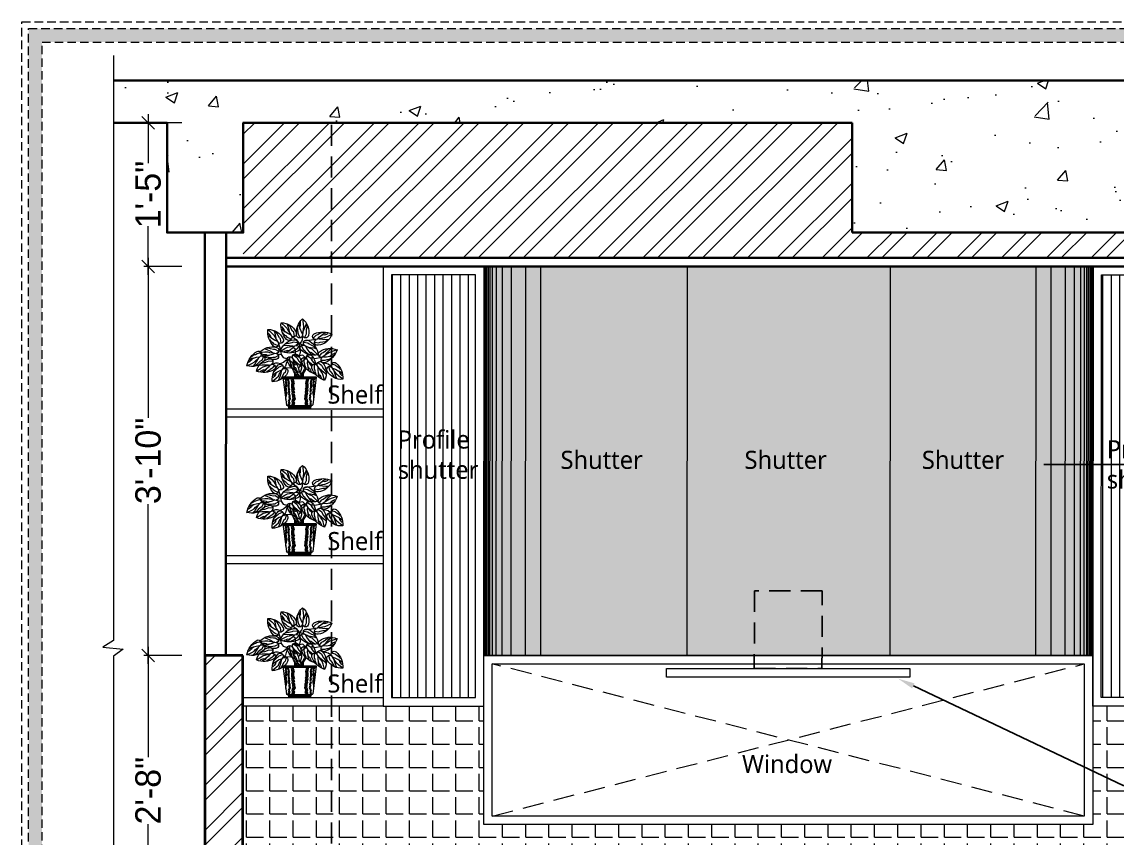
# Model space of a CAD drawing. Header units: millimetres. Extents: x 56222 to 3066687, y -650199 to -121287.
# Drawn here: x 140391.2 to 140520.7, y -184175.8 to -184079.3 of the extents above; entities that cross this region are included whole.
import ezdxf
from ezdxf import colors
from ezdxf.entities.mleader import LeaderData, LeaderLine
from ezdxf.math import Vec2, Vec3

# ---------------------------------------------------------------- set-up
doc = ezdxf.new("R2010")
doc.units = ezdxf.units.MM
doc.header["$MEASUREMENT"] = 0
doc.header["$PDMODE"] = 35
for name, pattern in [('DASHED', [0.75, 0.5, -0.25]), ('DASHED2', [0.375, 0.25, -0.125]), ('DASHEDX2', [1.5, 1, -0.5])]:
    doc.linetypes.add(name, pattern=pattern)
doc.layers.get('Defpoints').update_dxf_attribs({"color": 220})
doc.layers.add('AR HATCH-7', color=7, linetype='Continuous')
doc.layers.add('str coll', color=6, linetype='Continuous')
for name, color, linetype, lineweight in [('Dimension', 10, 'DASHEDX2', 20), ('ELEVATION', 250, 'Continuous', 9), ('FURNITURE', 32, 'Continuous', 9), ('furniture dimensions', 1, 'DASHED', 0), ('FURNITURE-1', 252, 'Continuous', 13), ('Labelling', 1, 'Continuous', 25), ('SECTION ( SLAB PLine )', 104, 'Continuous', 30), ('Text', 7, 'Continuous', 15), ('wall', 7, 'Continuous', 30)]:
    doc.layers.add(name, color=color, linetype=linetype, lineweight=lineweight)
doc.layers.add('hatch', color=250, linetype='Continuous', lineweight=9, transparency=0.5)
doc.styles.add('century g', font='GOTHIC.TTF')
doc.styles.get("Standard").update_dxf_attribs({"font": 'arial.ttf', "height": 6})
doc.styles.add('style4', font='ARIALN.TTF')
doc.dimstyles.new('Archana', dxfattribs={"dimtxt": 2, "dimasz": 0.75, "dimexe": 0.5, "dimexo": 0.5, "dimgap": 0, "dimtad": 0, "dimzin": 0, "dimdsep": 46, "dimlunit": 4, "dimtxsty": 'century g', "dimblk": 'OBLIQUE', "dimcen": 0, "dimdle": 1, "dimclrd": 256, "dimclre": 256, "dimclrt": 256, "dimadec": 0, "dimazin": 0, "dimtfac": 1, "dimtofl": 0, "dimtmove": 1, "dimatfit": 3, "dimfxl": 1, "dimfxlon": 1, "dimtolj": 1, "dimtzin": 0, "dimlwd": -1, "dimlwe": -1, "dimarcsym": 0})
pattern_1 = [(45, (1929.608, 0), (-2.65165043, 2.65165043), []), (45, (1931.3758, 0), (-2.65165043, 2.65165043), [])]

# ---------------------------------------------------------------- blocks, each defined once
blk = doc.blocks.new('_Oblique')
at = {"layer": 'wall', "color": 0, "lineweight": -2}
blk.add_line((-0.5, -0.5), (0.5, 0.5), dxfattribs=at)
blk = doc.blocks.new('*D392')
at = {"layer": 'Defpoints', "color": 0, "linetype": 'Continuous', "lineweight": 30, "transparency": 16777216}
for p in [(140406.11, -184154.24), (140414.38, -184154.24), (140417.3, -184186.24)]:
    blk.add_point(p, dxfattribs=at)
at = {"layer": 'furniture dimensions', "color": 5, "linetype": 'Continuous', "transparency": 16777216}
for p, q in [((140410.11, -184154.24), (140405.61, -184154.24)), ((140406.11, -184153.24), (140406.11, -184166.29)), ((140406.11, -184187.24), (140406.11, -184174.2))]:
    blk.add_line(p, q, dxfattribs=at)
at = {"layer": 'furniture dimensions', "color": 5, "linetype": 'ByBlock', "transparency": 16777216}
blk.add_line((140410.11, -184186.24), (140405.61, -184186.24), dxfattribs=at)
at = {"layer": 'furniture dimensions', "color": 5, "linetype": 'Continuous', "transparency": 16777216, "xscale": 1.5, "yscale": 1.5, "zscale": 1.5}
for p, rotation in [((140406.11, -184154.24), 90), ((140406.11, -184186.24), 270)]:
    blk.add_blockref('_Oblique', p, dxfattribs=dict(at, rotation=rotation))
at = {"layer": 'furniture dimensions', "linetype": 'Continuous', "lineweight": 0, "transparency": 16777216, "insert": (140406.11, -184170.24), "char_height": 3, "attachment_point": 5, "rotation": 90, "style": 'century g'}
blk.add_mtext('\\A1;2\'-8"', dxfattribs=at)
blk = doc.blocks.new('*D393')
at = {"layer": 'Defpoints', "color": 0, "linetype": 'Continuous', "lineweight": 30, "transparency": 16777216}
for p in [(140406.11, -184108.24), (140414.38, -184108.24), (140414.38, -184154.24)]:
    blk.add_point(p, dxfattribs=at)
at = {"layer": 'furniture dimensions', "color": 5, "linetype": 'Continuous', "transparency": 16777216}
for p, q in [((140406.11, -184107.24), (140406.11, -184126.14)), ((140410.11, -184108.24), (140405.61, -184108.24)), ((140406.11, -184155.24), (140406.11, -184136.34))]:
    blk.add_line(p, q, dxfattribs=at)
at = {"layer": 'furniture dimensions', "color": 5, "linetype": 'ByBlock', "transparency": 16777216}
blk.add_line((140410.11, -184154.24), (140405.61, -184154.24), dxfattribs=at)
at = {"layer": 'furniture dimensions', "color": 5, "linetype": 'Continuous', "transparency": 16777216, "xscale": 1.5, "yscale": 1.5, "zscale": 1.5}
for p, rotation in [((140406.11, -184108.24), 90), ((140406.11, -184154.24), 270)]:
    blk.add_blockref('_Oblique', p, dxfattribs=dict(at, rotation=rotation))
at = {"layer": 'furniture dimensions', "linetype": 'Continuous', "lineweight": 0, "transparency": 16777216, "insert": (140406.11, -184131.24), "char_height": 3, "attachment_point": 5, "rotation": 90, "style": 'century g'}
blk.add_mtext('\\A1;3\'-10"', dxfattribs=at)
blk = doc.blocks.new('*D394')
at = {"layer": 'Defpoints', "color": 0, "linetype": 'Continuous', "lineweight": 30, "transparency": 16777216}
for p in [(140406.11, -184091.24), (140417.3, -184091.24), (140417.3, -184108.24)]:
    blk.add_point(p, dxfattribs=at)
at = {"layer": 'furniture dimensions', "color": 5, "linetype": 'Continuous', "transparency": 16777216}
for p, q in [((140406.11, -184090.24), (140406.11, -184096.02)), ((140410.11, -184091.24), (140405.61, -184091.24)), ((140406.11, -184109.24), (140406.11, -184103.46))]:
    blk.add_line(p, q, dxfattribs=at)
at = {"layer": 'furniture dimensions', "color": 5, "linetype": 'ByBlock', "transparency": 16777216}
blk.add_line((140410.11, -184108.24), (140405.61, -184108.24), dxfattribs=at)
at = {"layer": 'furniture dimensions', "color": 5, "linetype": 'Continuous', "transparency": 16777216, "xscale": 1.5, "yscale": 1.5, "zscale": 1.5}
for p, rotation in [((140406.11, -184091.24), 90), ((140406.11, -184108.24), 270)]:
    blk.add_blockref('_Oblique', p, dxfattribs=dict(at, rotation=rotation))
at = {"layer": 'furniture dimensions', "linetype": 'Continuous', "lineweight": 0, "transparency": 16777216, "insert": (140406.11, -184099.74), "char_height": 3, "attachment_point": 5, "rotation": 90, "style": 'century g'}
blk.add_mtext('\\A1;1\'-5"', dxfattribs=at)
blk = doc.blocks.new('RH')
at = {"color": 251, "true_color": 0x636466}
for p, q in [((137588.9421, 17688.3348), (137589.1437, 17688.3348)), ((137588.9421, 17688.3348), (137588.9627, 17688.1676)), ((137588.9421, 17688.3303), (137589.1437, 17688.3303)), ((137588.9421, 17688.3259), (137589.1437, 17688.3259)), ((137589.1437, 17688.3348), (137589.1232, 17688.1676)), ((137588.9577, 17688.2147), (137588.9577, 17688.1997)), ((137589.1282, 17688.2147), (137589.1282, 17688.1997)), ((137588.9708, 17688.1603), (137589.1151, 17688.1603))]:
    blk.add_line(p, q, dxfattribs=at)
for points in [[(137589.0132, 17688.5747), (137589.001, 17688.5979), (137589.0017, 17688.6081), (137588.9998, 17688.6246), (137588.996, 17688.6398), (137588.9972, 17688.6537)], [(137589.0226, 17688.6087), (137589.0144, 17688.6271), (137589.0061, 17688.6455), (137589.0017, 17688.6626)], [(137589.0256, 17688.6903), (137589.0201, 17688.6588), (137589.0182, 17688.6417), (137589.0207, 17688.6296), (137589.0226, 17688.6087), (137589.0256, 17688.5897)], [(137589.0252, 17688.5973), (137589.034, 17688.6144), (137589.0404, 17688.6328), (137589.0442, 17688.6398), (137589.0455, 17688.6505), (137589.0455, 17688.6594)], [(137589.0391, 17688.629), (137589.0404, 17688.6429), (137589.0366, 17688.648), (137589.0366, 17688.6607), (137589.0366, 17688.6708)], [(137589.0738, 17688.5824), (137589.0785, 17688.6082), (137589.0853, 17688.6158), (137589.094, 17688.6299), (137589.1004, 17688.6443), (137589.11, 17688.6544)], [(137589.1549, 17688.6657), (137589.1311, 17688.6443), (137589.119, 17688.632), (137589.1136, 17688.621), (137589.1022, 17688.6034), (137589.0928, 17688.5865)], [(137589.1022, 17688.6034), (137589.107, 17688.6229), (137589.1119, 17688.6425), (137589.119, 17688.6587)], [(137588.8465, 17688.5963), (137588.8747, 17688.5811), (137588.8903, 17688.5739), (137588.9025, 17688.5726), (137588.923, 17688.5678), (137588.942, 17688.5647)], [(137588.9089, 17688.5898), (137588.8961, 17688.5954), (137588.8901, 17688.5934), (137588.878, 17688.5974), (137588.8684, 17688.6006)], [(137588.9346, 17688.5667), (137588.9212, 17688.5805), (137588.9057, 17688.5922), (137588.9003, 17688.598), (137588.8904, 17688.6026), (137588.882, 17688.6054)], [(137588.9602, 17688.5719), (137588.9464, 17688.5862), (137588.9424, 17688.5902), (137588.9314, 17688.5951), (137588.9261, 17688.5995), (137588.9167, 17688.6033), (137588.9073, 17688.6071)], [(137589.0256, 17688.5897), (137589.0278, 17688.5616), (137589.0321, 17688.5529), (137589.0429, 17688.5386), (137589.0436, 17688.5171), (137589.0364, 17688.497), (137589.0452, 17688.4584)], [(137589.0382, 17688.5747), (137589.0474, 17688.5922), (137589.0499, 17688.5973), (137589.0512, 17688.6093), (137589.0537, 17688.6157), (137589.0543, 17688.6258), (137589.055, 17688.636)], [(137589.0928, 17688.5865), (137589.0639, 17688.5642), (137589.0429, 17688.5386)], [(137589.0934, 17688.567), (137589.1115, 17688.5751), (137589.1166, 17688.5775), (137589.125, 17688.5862), (137589.1309, 17688.5896), (137589.1377, 17688.5972), (137589.1445, 17688.6048)], [(137589.0971, 17688.5928), (137589.1147, 17688.6008), (137589.131, 17688.6113), (137589.1383, 17688.6145), (137589.146, 17688.6222), (137589.1515, 17688.6291)], [(137589.1277, 17688.6091), (137589.1373, 17688.6193), (137589.1374, 17688.6257), (137589.1453, 17688.6356), (137589.1515, 17688.6436)], [(137589.1537, 17688.5418), (137589.1585, 17688.5676), (137589.1652, 17688.5752), (137589.1739, 17688.5893), (137589.1803, 17688.6037), (137589.1899, 17688.6139)], [(137589.2349, 17688.6251), (137589.211, 17688.6037), (137589.1989, 17688.5914), (137589.1935, 17688.5804), (137589.1821, 17688.5628), (137589.1727, 17688.5459)], [(137589.177, 17688.5522), (137589.1946, 17688.5602), (137589.2109, 17688.5708), (137589.2182, 17688.5739), (137589.2259, 17688.5816), (137589.2314, 17688.5886)], [(137589.1821, 17688.5628), (137589.187, 17688.5823), (137589.1918, 17688.6019), (137589.1989, 17688.6181)], [(137589.2076, 17688.5685), (137589.2172, 17688.5787), (137589.2173, 17688.5851), (137589.2252, 17688.595), (137589.2314, 17688.603)], [(137588.923, 17688.5678), (137588.903, 17688.5657), (137588.8829, 17688.5637), (137588.8653, 17688.5648)], [(137588.9524, 17688.5482), (137588.9265, 17688.5439), (137588.917, 17688.5477), (137588.9008, 17688.5511), (137588.8852, 17688.5522), (137588.8723, 17688.5578)], [(137588.9308, 17688.4712), (137588.9534, 17688.4938), (137588.9664, 17688.5052), (137588.9777, 17688.51), (137588.996, 17688.5204), (137589.0133, 17688.5288)], [(137588.996, 17688.5204), (137588.9762, 17688.5167), (137588.9564, 17688.5129), (137588.9398, 17688.5068)], [(137588.942, 17688.5647), (137589.0153, 17688.5539)], [(137589.0185, 17688.5476), (137588.9925, 17688.5443), (137588.9845, 17688.5379), (137588.9699, 17688.5301), (137588.9552, 17688.5245), (137588.9445, 17688.5155)], [(137589.0068, 17688.5248), (137588.9978, 17688.5078), (137588.9864, 17688.492), (137588.9828, 17688.4849), (137588.9747, 17688.4777), (137588.9674, 17688.4726)], [(137589.0328, 17688.5271), (137589.0236, 17688.5095), (137589.0209, 17688.5045), (137589.0118, 17688.4966), (137589.008, 17688.4909), (137589.0001, 17688.4846), (137588.9921, 17688.4783)], [(137589.0133, 17688.5288), (137589.0429, 17688.5386), (137589.0649, 17688.528)], [(137589.0427, 17688.4551), (137589.0679, 17688.4692), (137589.0679, 17688.5036), (137589.0841, 17688.5177)], [(137589.0466, 17688.5213), (137589.06, 17688.5067), (137589.0639, 17688.5026), (137589.0748, 17688.4974), (137589.0799, 17688.4928), (137589.0893, 17688.4888), (137589.0986, 17688.4848)], [(137589.055, 17688.5448), (137589.081, 17688.5484), (137589.0903, 17688.5444), (137589.1064, 17688.5406), (137589.1221, 17688.5391), (137589.1348, 17688.5332)], [(137589.1596, 17688.4941), (137589.1318, 17688.51), (137589.1164, 17688.5175), (137589.1042, 17688.5192), (137589.0838, 17688.5245), (137589.0649, 17688.528)], [(137589.0722, 17688.5259), (137589.0854, 17688.5118), (137589.1005, 17688.4996), (137589.1058, 17688.4937), (137589.1155, 17688.4889), (137589.1239, 17688.4859)], [(137589.0838, 17688.5245), (137589.1039, 17688.526), (137589.124, 17688.5276), (137589.1416, 17688.526)], [(137589.1727, 17688.5459), (137589.163, 17688.5137), (137589.1553, 17688.4724)], [(137589.1695, 17688.4911), (137589.1922, 17688.5043), (137589.2023, 17688.5042), (137589.2187, 17688.5069), (137589.2337, 17688.5115), (137589.2477, 17688.5109)], [(137589.1733, 17688.5264), (137589.1914, 17688.5345), (137589.1965, 17688.5369), (137589.205, 17688.5456), (137589.2109, 17688.5491), (137589.2176, 17688.5566), (137589.2244, 17688.5642)], [(137588.8147, 17688.501), (137588.8453, 17688.4919), (137588.8615, 17688.4859), (137588.8711, 17688.4783), (137588.889, 17688.4672), (137588.9046, 17688.456)], [(137588.8634, 17688.4615), (137588.8504, 17688.4666), (137588.8476, 17688.4723), (137588.8362, 17688.478), (137588.8272, 17688.4826)], [(137588.898, 17688.4598), (137588.8788, 17688.4595), (137588.8595, 17688.4621), (137588.8515, 17688.4618), (137588.8413, 17688.4655), (137588.8334, 17688.4695)], [(137588.9124, 17688.438), (137588.8926, 17688.4377), (137588.8869, 17688.4377), (137588.8756, 17688.4419), (137588.8688, 17688.4425), (137588.8595, 17688.4465), (137588.8501, 17688.4505)], [(137588.889, 17688.4672), (137588.8762, 17688.4828), (137588.8635, 17688.4984), (137588.8502, 17688.5101)], [(137588.9236, 17688.4604), (137588.9083, 17688.4817), (137588.8989, 17688.4856), (137588.8851, 17688.4947), (137588.8732, 17688.5049), (137588.8601, 17688.5101)], [(137588.9553, 17688.4467), (137588.9526, 17688.449), (137588.9046, 17688.456)], [(137588.9948, 17688.4653), (137588.9735, 17688.4499), (137588.9695, 17688.4406), (137588.9605, 17688.4267), (137588.9503, 17688.4148), (137588.9498, 17688.4135)], [(137588.9887, 17688.4953), (137588.978, 17688.4862), (137588.9717, 17688.4865), (137588.9613, 17688.4792), (137588.953, 17688.4734)], [(137588.9669, 17688.4366), (137588.9667, 17688.4369), (137588.9667, 17688.4571)], [(137588.9684, 17688.4008), (137588.9693, 17688.4032), (137588.9769, 17688.4128), (137588.988, 17688.4307), (137588.9992, 17688.4463)], [(137589.0429, 17688.3947), (137589.0274, 17688.4328), (137589.0092, 17688.445), (137588.991, 17688.4814)], [(137588.9992, 17688.4463), (137589.0234, 17688.4692), (137589.0438, 17688.4646)], [(137589.0171, 17688.4541), (137589.0175, 17688.4344), (137589.0175, 17688.4287), (137589.0133, 17688.4173), (137589.0127, 17688.4105), (137589.0087, 17688.4012), (137589.0048, 17688.3918)], [(137589.0811, 17688.471), (137589.0599, 17688.4556), (137589.0559, 17688.4463), (137589.0468, 17688.4324), (137589.0366, 17688.4205), (137589.0315, 17688.4074)], [(137589.0406, 17688.362), (137589.0497, 17688.3927), (137589.0556, 17688.4088), (137589.0633, 17688.4185), (137589.0744, 17688.4363), (137589.0856, 17688.452)], [(137589.0523, 17688.3333), (137589.078, 17688.3682), (137589.0902, 17688.4005), (137589.0861, 17688.4227), (137589.1145, 17688.445)], [(137589.0679, 17688.4066), (137589.076, 17688.4349), (137589.0902, 17688.4591)], [(137589.0817, 17688.4454), (137589.082, 17688.4261), (137589.0795, 17688.4069), (137589.0798, 17688.3989), (137589.0761, 17688.3887), (137589.0721, 17688.3808)], [(137589.1035, 17688.4598), (137589.1039, 17688.44), (137589.1039, 17688.4344), (137589.0996, 17688.423), (137589.0991, 17688.4162), (137589.0951, 17688.4069), (137589.0911, 17688.3975)], [(137589.0974, 17688.5021), (137589.1101, 17688.4962), (137589.1161, 17688.4981), (137589.1281, 17688.4938), (137589.1376, 17688.4904)], [(137589.1851, 17688.4794), (137589.1553, 17688.4724), (137589.1434, 17688.4555), (137589.1078, 17688.4447), (137589.1214, 17688.4254), (137589.1289, 17688.4022), (137589.1444, 17688.3865)], [(137589.2134, 17688.413), (137589.1868, 17688.4224), (137589.1772, 17688.4219), (137589.1597, 17688.4178), (137589.1397, 17688.4258), (137589.1242, 17688.4405), (137589.1108, 17688.4456)], [(137589.1708, 17688.4661), (137589.1888, 17688.4578), (137589.1939, 17688.4555), (137589.206, 17688.4548), (137589.2125, 17688.4526), (137589.2227, 17688.4525), (137589.2328, 17688.4524)], [(137589.2856, 17688.4844), (137589.2539, 17688.4884), (137589.2367, 17688.4894), (137589.2248, 17688.4863), (137589.204, 17688.4833), (137589.1851, 17688.4794)], [(137589.1927, 17688.4802), (137589.2103, 17688.4722), (137589.2289, 17688.4668), (137589.2361, 17688.4633), (137589.2469, 17688.4626), (137589.2558, 17688.463)], [(137589.204, 17688.4833), (137589.2219, 17688.4925), (137589.2399, 17688.5016), (137589.2568, 17688.5069)], [(137589.2251, 17688.4679), (137589.2391, 17688.4673), (137589.2439, 17688.4713), (137589.2566, 17688.472), (137589.2667, 17688.4725)], [(137589.2612, 17688.4609), (137589.2732, 17688.4376), (137589.2819, 17688.4323), (137589.2943, 17688.4212), (137589.3046, 17688.4094), (137589.3167, 17688.4024)], [(137589.2755, 17688.4813), (137589.2952, 17688.4788), (137589.3008, 17688.4779), (137589.3114, 17688.4721), (137589.318, 17688.4705), (137589.3267, 17688.4652), (137589.3353, 17688.4599)], [(137589.363, 17688.4047), (137589.334, 17688.4182), (137589.3189, 17688.4265), (137589.3105, 17688.4355), (137589.2944, 17688.4491), (137589.2806, 17688.4625)], [(137589.2866, 17688.4577), (137589.3057, 17688.4551), (137589.3244, 17688.4498), (137589.3323, 17688.4489), (137589.3418, 17688.4437), (137589.3491, 17688.4386)], [(137589.2944, 17688.4491), (137589.3048, 17688.4317), (137589.3151, 17688.4144), (137589.3265, 17688.401)], [(137589.3205, 17688.4509), (137589.3327, 17688.4439), (137589.3346, 17688.4379), (137589.345, 17688.4306), (137589.3533, 17688.4248)], [(137588.7795, 17688.3223), (137588.8048, 17688.3419), (137588.8177, 17688.3533), (137588.824, 17688.3639), (137588.8366, 17688.3807), (137588.8472, 17688.3968)], [(137588.8424, 17688.3908), (137588.8243, 17688.3841), (137588.8073, 17688.3748), (137588.7998, 17688.3722), (137588.7916, 17688.365), (137588.7856, 17688.3585)], [(137588.848, 17688.4163), (137588.8294, 17688.4095), (137588.8241, 17688.4075), (137588.815, 17688.3994), (137588.8089, 17688.3964), (137588.8016, 17688.3893), (137588.7943, 17688.3822)], [(137588.8366, 17688.3807), (137588.8304, 17688.3615), (137588.8241, 17688.3423), (137588.8159, 17688.3267)], [(137588.8665, 17688.3995), (137588.8598, 17688.3741), (137588.8525, 17688.367), (137588.8429, 17688.3536), (137588.8355, 17688.3397), (137588.8251, 17688.3303)], [(137588.8472, 17688.3968), (137588.8696, 17688.4146), (137588.9024, 17688.4222)], [(137588.9313, 17688.4245), (137588.9101, 17688.4091), (137588.9061, 17688.3998), (137588.8971, 17688.3859), (137588.8869, 17688.374), (137588.8818, 17688.3609)], [(137588.9246, 17688.3898), (137588.909, 17688.3771), (137588.8934, 17688.3643), (137588.8818, 17688.351)], [(137588.8908, 17688.3155), (137588.8999, 17688.3462), (137588.9059, 17688.3623), (137588.9135, 17688.372), (137588.9246, 17688.3898), (137588.9358, 17688.4055)], [(137588.932, 17688.3989), (137588.9323, 17688.3796), (137588.9297, 17688.3604), (137588.93, 17688.3524), (137588.9263, 17688.3422), (137588.9224, 17688.3343)], [(137588.9537, 17688.4133), (137588.9541, 17688.3935), (137588.9541, 17688.3879), (137588.9499, 17688.3765), (137588.9493, 17688.3697), (137588.9453, 17688.3604), (137588.9414, 17688.351)], [(137588.988, 17688.4307), (137588.9724, 17688.4179), (137588.9623, 17688.4096)], [(137588.9937, 17688.4051), (137588.9886, 17688.3921), (137588.9829, 17688.3893), (137588.9773, 17688.3779), (137588.9727, 17688.3688)], [(137588.9954, 17688.4397), (137588.9957, 17688.4205), (137588.9931, 17688.4012), (137588.9934, 17688.3932), (137588.9897, 17688.383), (137588.9858, 17688.3751)], [(137589.0056, 17688.3937), (137589.0087, 17688.3769), (137589.0201, 17688.3586), (137589.021, 17688.3348)], [(137589.0286, 17688.3538), (137589.0112, 17688.3904), (137589.0085, 17688.392)], [(137589.0744, 17688.4363), (137589.0588, 17688.4236), (137589.0432, 17688.4108), (137589.0315, 17688.3975)], [(137589.0801, 17688.4108), (137589.075, 17688.3978), (137589.0693, 17688.3949), (137589.0636, 17688.3836), (137589.0591, 17688.3745)], [(137589.0643, 17688.3769), (137589.0942, 17688.3904), (137589.1266, 17688.3924), (137589.1387, 17688.3843)], [(137589.1252, 17688.39), (137589.1307, 17688.3644), (137589.1377, 17688.357), (137589.1468, 17688.3431), (137589.1536, 17688.329), (137589.1635, 17688.3191)], [(137589.1444, 17688.406), (137589.1627, 17688.3984), (137589.1679, 17688.3961), (137589.1766, 17688.3877), (137589.1826, 17688.3845), (137589.1896, 17688.3771), (137589.1965, 17688.3697)], [(137589.2088, 17688.3091), (137589.1843, 17688.3298), (137589.1719, 17688.3417), (137589.1661, 17688.3526), (137589.1542, 17688.3699), (137589.1444, 17688.3865)], [(137589.1489, 17688.3803), (137589.1667, 17688.3728), (137589.1833, 17688.3628), (137589.1907, 17688.3598), (137589.1986, 17688.3524), (137589.2042, 17688.3456)], [(137589.1946, 17688.4076), (137589.207, 17688.3921), (137589.2106, 17688.3878), (137589.2211, 17688.3818), (137589.2259, 17688.3769), (137589.235, 17688.3722), (137589.244, 17688.3676)], [(137589.2047, 17688.4305), (137589.2308, 17688.4323), (137589.2399, 17688.4276), (137589.2557, 17688.4227), (137589.2712, 17688.4201), (137589.2835, 17688.4134)], [(137589.3055, 17688.3726), (137589.2789, 17688.3904), (137589.264, 17688.399), (137589.252, 17688.4015), (137589.232, 17688.4082), (137589.2134, 17688.413)], [(137589.2206, 17688.4104), (137589.2327, 17688.3954), (137589.247, 17688.3822), (137589.2518, 17688.3759), (137589.2612, 17688.3705), (137589.2693, 17688.3669)], [(137589.232, 17688.4082), (137589.2522, 17688.4084), (137589.2723, 17688.4085), (137589.2898, 17688.4057)], [(137589.244, 17688.3849), (137589.2563, 17688.3782), (137589.2624, 17688.3796), (137589.274, 17688.3745), (137589.2833, 17688.3704)], [(137588.8108, 17688.3767), (137588.8004, 17688.3673), (137588.7998, 17688.361), (137588.7913, 17688.3516), (137588.7845, 17688.3441)], [(137588.9303, 17688.3643), (137588.9252, 17688.3513), (137588.9195, 17688.3484), (137588.9139, 17688.3371), (137588.9093, 17688.328)], [(137588.9516, 17688.3234), (137588.957, 17688.3148), (137588.9538, 17688.3094), (137588.9575, 17688.2996), (137588.9543, 17688.2899), (137588.957, 17688.2791), (137588.9527, 17688.2705), (137588.957, 17688.2618), (137588.9538, 17688.2488), (137588.9592, 17688.2413), (137588.9555, 17688.2258)], [(137588.9543, 17688.3563), (137588.9577, 17688.368)], [(137588.9565, 17688.3256), (137588.9619, 17688.3169), (137588.9586, 17688.3115), (137588.9624, 17688.3018), (137588.9592, 17688.2921), (137588.9619, 17688.2813), (137588.9575, 17688.2726), (137588.9619, 17688.264), (137588.9586, 17688.251), (137588.964, 17688.2434), (137588.957, 17688.2136)], [(137588.9666, 17688.3259), (137588.972, 17688.3097), (137588.9708, 17688.3062), (137588.9743, 17688.2998), (137588.9708, 17688.2922), (137588.9708, 17688.2823), (137588.972, 17688.2695), (137588.9761, 17688.2619), (137588.9714, 17688.2561), (137588.9761, 17688.2433), (137588.9726, 17688.2357), (137588.9778, 17688.2246), (137588.9766, 17688.2159), (137588.9801, 17688.2037), (137588.9761, 17688.1967), (137588.9726, 17688.1868), (137588.9766, 17688.1792), (137588.9726, 17688.1734), (137588.9755, 17688.1675), (137588.9702, 17688.164), (137588.9726, 17688.1606)], [(137588.9712, 17688.3259), (137588.9766, 17688.3097), (137588.9755, 17688.3062), (137588.979, 17688.2998), (137588.9755, 17688.2922), (137588.9755, 17688.2823), (137588.9766, 17688.2695), (137588.9807, 17688.2619), (137588.9761, 17688.2561), (137588.9807, 17688.2433), (137588.9772, 17688.2357), (137588.9825, 17688.2246), (137588.9813, 17688.2159), (137588.9848, 17688.2037), (137588.9807, 17688.1967), (137588.9772, 17688.1868), (137588.9813, 17688.1792), (137588.9772, 17688.1734), (137588.9801, 17688.1675), (137588.9749, 17688.164), (137588.9772, 17688.1606)], [(137588.9878, 17688.3259), (137588.9932, 17688.3097), (137588.9921, 17688.3062), (137588.9956, 17688.2998), (137588.9921, 17688.2922), (137588.9921, 17688.2823), (137588.9932, 17688.2695), (137588.9973, 17688.2619), (137588.9926, 17688.2561), (137588.9973, 17688.2433), (137588.9938, 17688.2357), (137588.9991, 17688.2246), (137588.9979, 17688.2159), (137589.0014, 17688.2037), (137588.9973, 17688.1967), (137588.9938, 17688.1868), (137588.9979, 17688.1792), (137588.9938, 17688.1734), (137588.9967, 17688.1675), (137588.9915, 17688.164), (137588.9938, 17688.1606)], [(137588.9954, 17688.3259), (137589.0008, 17688.3097), (137588.9996, 17688.3062), (137589.0031, 17688.2998), (137588.9996, 17688.2922), (137588.9996, 17688.2823), (137589.0008, 17688.2695), (137589.0049, 17688.2619), (137589.0002, 17688.2561), (137589.0049, 17688.2433), (137589.0014, 17688.2357), (137589.0066, 17688.2246), (137589.0055, 17688.2159), (137589.009, 17688.2037), (137589.0049, 17688.1967), (137589.0014, 17688.1868), (137589.0055, 17688.1792), (137589.0014, 17688.1734), (137589.0043, 17688.1675), (137588.9991, 17688.164), (137589.0014, 17688.1606)], [(137589.0001, 17688.3259), (137589.0055, 17688.3097), (137589.0043, 17688.3062), (137589.0078, 17688.2998), (137589.0043, 17688.2922), (137589.0043, 17688.2823), (137589.0055, 17688.2695), (137589.0096, 17688.2619), (137589.0049, 17688.2561), (137589.0096, 17688.2433), (137589.0061, 17688.2357), (137589.0113, 17688.2246), (137589.0101, 17688.2159), (137589.0136, 17688.2037), (137589.0096, 17688.1967), (137589.0061, 17688.1868), (137589.0101, 17688.1792), (137589.0061, 17688.1734), (137589.009, 17688.1675), (137589.0037, 17688.164), (137589.0061, 17688.1606)], [(137589.0156, 17688.3345), (137589.0286, 17688.3538), (137589.0371, 17688.37)], [(137589.021, 17688.3348), (137589.0218, 17688.3354)], [(137589.0406, 17688.362), (137589.0327, 17688.346), (137589.03, 17688.3348)], [(137589.0376, 17688.342), (137589.0368, 17688.3348)], [(137589.0453, 17688.3359), (137589.0504, 17688.3428), (137589.0583, 17688.3624), (137589.0712, 17688.3649), (137589.0813, 17688.375)], [(137589.0558, 17688.3681), (137589.0579, 17688.364), (137589.0629, 17688.3443), (137589.0629, 17688.3351)], [(137589.073, 17688.3512), (137589.0703, 17688.3288), (137589.0704, 17688.3282)], [(137589.0841, 17688.3259), (137589.0787, 17688.3097), (137589.0799, 17688.3062), (137589.0764, 17688.2998), (137589.0799, 17688.2922), (137589.0799, 17688.2823), (137589.0787, 17688.2695), (137589.0746, 17688.2619), (137589.0793, 17688.2561), (137589.0746, 17688.2433), (137589.0781, 17688.2357), (137589.0729, 17688.2246), (137589.074, 17688.2159), (137589.0705, 17688.2037), (137589.0746, 17688.1967), (137589.0781, 17688.1868), (137589.074, 17688.1792), (137589.0781, 17688.1734), (137589.0752, 17688.1675), (137589.0805, 17688.164), (137589.0781, 17688.1606)], [(137589.0763, 17688.3649), (137589.0737, 17688.351), (137589.0744, 17688.3428), (137589.0712, 17688.3359)], [(137589.0888, 17688.3259), (137589.0834, 17688.3097), (137589.0845, 17688.3062), (137589.081, 17688.2998), (137589.0845, 17688.2922), (137589.0845, 17688.2823), (137589.0834, 17688.2695), (137589.0793, 17688.2619), (137589.0839, 17688.2561), (137589.0793, 17688.2433), (137589.0828, 17688.2357), (137589.0775, 17688.2246), (137589.0787, 17688.2159), (137589.0752, 17688.2037), (137589.0793, 17688.1967), (137589.0828, 17688.1868), (137589.0787, 17688.1792), (137589.0828, 17688.1734), (137589.0799, 17688.1675), (137589.0851, 17688.164), (137589.0828, 17688.1606)], [(137589.0964, 17688.3259), (137589.0909, 17688.3097), (137589.0921, 17688.3062), (137589.0886, 17688.2998), (137589.0921, 17688.2922), (137589.0921, 17688.2823), (137589.0909, 17688.2695), (137589.0869, 17688.2619), (137589.0915, 17688.2561), (137589.0869, 17688.2433), (137589.0904, 17688.2357), (137589.0851, 17688.2246), (137589.0863, 17688.2159), (137589.0828, 17688.2037), (137589.0869, 17688.1967), (137589.0904, 17688.1868), (137589.0863, 17688.1792), (137589.0904, 17688.1734), (137589.0874, 17688.1675), (137589.0927, 17688.164), (137589.0904, 17688.1606)], [(137589.1129, 17688.3259), (137589.1075, 17688.3097), (137589.1087, 17688.3062), (137589.1052, 17688.2998), (137589.1087, 17688.2922), (137589.1087, 17688.2823), (137589.1075, 17688.2695), (137589.1034, 17688.2619), (137589.1081, 17688.2561), (137589.1034, 17688.2433), (137589.1069, 17688.2357), (137589.1017, 17688.2246), (137589.1029, 17688.2159), (137589.0994, 17688.2037), (137589.1034, 17688.1967), (137589.1069, 17688.1868), (137589.1029, 17688.1792), (137589.1069, 17688.1734), (137589.104, 17688.1675), (137589.1093, 17688.164), (137589.1069, 17688.1606)], [(137589.1176, 17688.3259), (137589.1122, 17688.3097), (137589.1134, 17688.3062), (137589.1099, 17688.2998), (137589.1134, 17688.2922), (137589.1134, 17688.2823), (137589.1122, 17688.2695), (137589.1081, 17688.2619), (137589.1128, 17688.2561), (137589.1081, 17688.2433), (137589.1116, 17688.2357), (137589.1064, 17688.2246), (137589.1075, 17688.2159), (137589.104, 17688.2037), (137589.1081, 17688.1967), (137589.1116, 17688.1868), (137589.1075, 17688.1792), (137589.1116, 17688.1734), (137589.1087, 17688.1675), (137589.1139, 17688.164), (137589.1116, 17688.1606)], [(137589.1277, 17688.3256), (137589.1223, 17688.3169), (137589.1255, 17688.3115), (137589.1218, 17688.3018), (137589.125, 17688.2921), (137589.1223, 17688.2813), (137589.1266, 17688.2726), (137589.1223, 17688.264), (137589.1255, 17688.251), (137589.1201, 17688.2434), (137589.1272, 17688.2136)], [(137589.1326, 17688.3234), (137589.1272, 17688.3148), (137589.1304, 17688.3094), (137589.1266, 17688.2996), (137589.1299, 17688.2899), (137589.1272, 17688.2791), (137589.1315, 17688.2705), (137589.1272, 17688.2618), (137589.1304, 17688.2488), (137589.125, 17688.2413), (137589.1287, 17688.2258)], [(137589.1542, 17688.3699), (137589.1596, 17688.3505), (137589.1651, 17688.3311), (137589.1726, 17688.3151)], [(137589.1799, 17688.3649), (137589.1898, 17688.355), (137589.1901, 17688.3486), (137589.1982, 17688.3389), (137589.2047, 17688.3311)]]:
    blk.add_lwpolyline(points, dxfattribs=at)
for points in [[(137589.03, 17688.3348, -0.287945), (137589.044, 17688.3425, -0.484187)], [(137589.041, 17688.3424, 0.139974), (137589.0626, 17688.3716)]]:
    blk.add_lwpolyline(points, format="xyb", dxfattribs=at)
for points in [[(137588.9738, 17688.1603), (137588.9738, 17688.1565, 0.269011), (137588.9806, 17688.1433), (137589.1036, 17688.1433, 0.269011), (137589.1104, 17688.1565), (137589.1104, 17688.1603)], [(137588.9772, 17688.1569), (137588.9772, 17688.1564, 0.24889), (137588.9816, 17688.1467), (137589.1025, 17688.1467, 0.24889), (137589.107, 17688.1564), (137589.107, 17688.1569)]]:
    blk.add_lwpolyline(points, format="xyb", close=True, dxfattribs=at)
for centre, radius, start, end in [((137589.0867, 17688.6104), 0.1006, 127.41045, 191.89887), ((137588.938, 17688.6018), 0.1245, 354.40697, 45.28532), ((137589.1537, 17688.5651), 0.1006, 89.28598, 153.7744), ((137589.0314, 17688.6502), 0.1245, 316.2825, 7.16085), ((137588.903, 17688.4854), 0.1245, 66.13793, 117.01628), ((137588.9415, 17688.6293), 0.1006, 199.14142, 263.62983), ((137588.9454, 17688.5827), 0.0183, 259.37325, 64.08869), ((137589.007, 17688.5925), 0.0189, 188.61288, 351.38712), ((137589.0438, 17688.5921), 0.0183, 187.64228, 352.35772), ((137589.0799, 17688.6003), 0.0189, 150.48841, 313.26266), ((137589.1086, 17688.5772), 0.0183, 149.51781, 314.23325), ((137589.2336, 17688.5245), 0.1006, 89.28598, 153.7744), ((137589.1113, 17688.6096), 0.1245, 316.2825, 7.16085), ((137588.8587, 17688.4106), 0.1006, 51.4742, 115.96262), ((137588.9335, 17688.5479), 0.0189, 260.34384, 63.11809), ((137589.0312, 17688.4668), 0.1006, 112.98355, 177.47196), ((137589.0003, 17688.5425), 0.0189, 313.49529, 116.26954), ((137589.0217, 17688.5125), 0.0183, 312.52469, 117.24013), ((137589.0611, 17688.5101), 0.0183, 77.96705, 242.68249), ((137589.0738, 17688.5446), 0.0189, 78.93765, 241.7119), ((137589.0639, 17688.4635), 0.1006, 17.73522, 82.22364), ((137589.1598, 17688.5597), 0.0189, 150.48841, 313.26266), ((137589.187, 17688.4981), 0.0189, 101.46123, 264.23547), ((137589.1885, 17688.5366), 0.0183, 149.51781, 314.23325), ((137589.2089, 17688.4194), 0.1006, 40.2588, 104.74722), ((137588.933, 17688.5397), 0.1245, 198.08776, 248.96611), ((137588.8943, 17688.4408), 0.0183, 251.01535, 55.73079), ((137588.9105, 17688.4739), 0.0189, 251.98595, 54.76019), ((137588.9532, 17688.5937), 0.1245, 259.5971, 310.47545), ((137589.0446, 17688.4005), 0.1006, 141.56328, 173.15893), ((137588.9813, 17688.4521), 0.0189, 342.07502, 144.84927), ((137589.0144, 17688.436), 0.0183, 341.10442, 145.81986), ((137589.131, 17688.4062), 0.1006, 141.56328, 206.05169), ((137589.0676, 17688.4578), 0.0189, 342.07502, 144.84927), ((137589.1058, 17688.6064), 0.1245, 244.73174, 295.61009), ((137589.1007, 17688.4417), 0.0183, 341.10442, 145.81986), ((137589.1885, 17688.4613), 0.0183, 100.49063, 265.20607), ((137589.1929, 17688.5675), 0.1245, 267.25532, 318.13367), ((137589.2235, 17688.429), 0.0189, 74.92337, 237.69762), ((137589.2078, 17688.3488), 0.1006, 13.72094, 78.20936), ((137589.2722, 17688.4456), 0.0189, 63.56473, 226.33897), ((137589.293, 17688.4759), 0.0183, 62.59413, 227.30957), ((137589.2402, 17688.3838), 0.1245, 9.66653, 60.54488), ((137588.9038, 17688.3289), 0.1245, 132.15049, 183.02884), ((137588.8321, 17688.4072), 0.0183, 325.38581, 130.10124), ((137588.8591, 17688.3821), 0.0189, 326.3564, 129.13065), ((137588.9812, 17688.3597), 0.1006, 141.56328, 206.05169), ((137588.852, 17688.4338), 0.1245, 288.17683, 339.05518), ((137588.9178, 17688.4113), 0.0189, 342.07502, 144.84927), ((137588.951, 17688.3952), 0.0183, 341.10442, 145.81986), ((137588.9154, 17688.4746), 0.1245, 288.17683, 339.05518), ((137589.0018, 17688.4803), 0.1245, 288.17683, 339.05518), ((137589.1319, 17688.3724), 0.0189, 48.38551, 211.15976), ((137589.1599, 17688.3962), 0.0183, 47.41492, 212.13036), ((137589.0848, 17688.3211), 0.1245, 354.48732, 45.36567), ((137589.2083, 17688.3954), 0.0183, 73.95277, 238.66821), ((137589.2597, 17688.4884), 0.1245, 240.71746, 291.59581), ((137589.3327, 17688.5006), 0.1006, 223.05298, 287.5414), ((137588.788, 17688.4225), 0.1006, 265.15398, 329.64239), ((137589.0446, 17688.4005), 0.1006, 203.60098, 206.05169), ((137589.2046, 17688.4096), 0.1006, 207.87377, 272.36219), ((137588.9708, 17688.1685), 0.00816, 186.20577, 270), ((137589.1151, 17688.1685), 0.00816, 270, 353.79423)]:
    blk.add_arc(centre, radius, start, end, dxfattribs=at)

msp = doc.modelspace()

# ---------------------------------------------------------------- hatches: boundary and pattern name
at = {"layer": 'AR HATCH-7', "lineweight": 18, "true_color": 0x939598, "transparency": 33554687}
h = msp.add_hatch(dxfattribs=at)
h.set_pattern_fill('ANSI32', color=252, scale=10)
h.set_pattern_definition(pattern_1)
h.paths.add_polyline_path([(140417.3, -184154.24), (140412.8, -184154.24), (140412.8, -184218.24), (140417.3, -184218.24)])
at = {"layer": 'Dimension', "true_color": 0xd39e00}
h = msp.add_hatch(color=42, dxfattribs=at)
h.paths.add_polyline_path([(140391.97, -184239.24), (140618.04, -184239.24), (140618.04, -184080.11), (140391.97, -184080.11)])
h.paths.add_polyline_path([(140393.56, -184237.65), (140616.46, -184237.65), (140616.46, -184081.7), (140393.56, -184081.7)], flags=16)
at = {"layer": 'FURNITURE', "lineweight": 30, "true_color": 0xc8a668, "transparency": 33554559}
h = msp.add_hatch(color=43, dxfattribs=at)
h.dxf.hatch_style = 1
h.paths.add_polyline_path([(140493.83, -184108.24), (140469.83, -184108.24), (140469.8, -184154.24), (140493.8, -184154.24)])
h.paths.add_polyline_path([(140511.1, -184108.24), (140493.83, -184108.24), (140493.8, -184154.24), (140511.08, -184154.24)])
h.paths.add_polyline_path([(140469.83, -184108.24), (140452.55, -184108.24), (140452.53, -184154.24), (140469.8, -184154.24)])
h.paths.add_polyline_path([(140452.55, -184108.24), (140450.75, -184108.24), (140450.73, -184154.24), (140452.53, -184154.24)])
h.paths.add_polyline_path([(140450.75, -184108.24), (140449.08, -184108.24), (140449.05, -184154.24), (140450.73, -184154.24)])
h.paths.add_polyline_path([(140449.08, -184108.24), (140447.99, -184108.24), (140447.97, -184154.24), (140449.05, -184154.24)])
h.paths.add_polyline_path([(140447.99, -184108.24), (140447.28, -184108.24), (140447.26, -184154.24), (140447.97, -184154.24)])
h.paths.add_polyline_path([(140447.28, -184108.24), (140446.83, -184108.24), (140446.81, -184154.24), (140447.26, -184154.24)])
h.paths.add_polyline_path([(140446.83, -184108.24), (140446.54, -184108.24), (140446.51, -184154.24), (140446.81, -184154.24)])
h.paths.add_polyline_path([(140446.54, -184108.24), (140446.37, -184108.24), (140446.34, -184154.24), (140446.51, -184154.24)])
h.paths.add_polyline_path([(140446.37, -184108.24), (140446.17, -184108.24), (140446.14, -184154.24), (140446.34, -184154.24)])
h.paths.add_polyline_path([(140446.17, -184108.24), (140446.04, -184108.24), (140446.01, -184154.24), (140446.14, -184154.24)])
h.paths.add_polyline_path([(140446.04, -184108.24), (140445.93, -184108.24), (140445.91, -184154.24), (140446.01, -184154.24)])
h.paths.add_polyline_path([(140445.93, -184108.24), (140445.83, -184108.24), (140445.82, -184124.07), (140445.82, -184124.07), (140445.82, -184123.07), (140445.82, -184123.07), (140445.82, -184124.07), (140445.82, -184124.07), (140445.82, -184123.07), (140445.82, -184123.07), (140445.82, -184124.07), (140445.81, -184139.41), (140445.81, -184139.41), (140445.81, -184138.41), (140445.81, -184138.41), (140445.81, -184139.41), (140445.81, -184139.41), (140445.81, -184138.41), (140445.81, -184138.41), (140445.81, -184139.41), (140445.8, -184154.24), (140445.91, -184154.24)])
h.paths.add_polyline_path([(140512.9, -184108.24), (140511.1, -184108.24), (140511.08, -184154.24), (140512.87, -184154.24)])
h.paths.add_polyline_path([(140514.57, -184108.24), (140512.9, -184108.24), (140512.87, -184154.24), (140514.55, -184154.24)])
h.paths.add_polyline_path([(140515.66, -184108.24), (140514.57, -184108.24), (140514.55, -184154.24), (140515.63, -184154.24)])
h.paths.add_polyline_path([(140516.37, -184108.24), (140515.66, -184108.24), (140515.63, -184154.24), (140516.34, -184154.24)])
h.paths.add_polyline_path([(140516.82, -184108.24), (140516.37, -184108.24), (140516.34, -184154.24), (140516.8, -184154.24)])
h.paths.add_polyline_path([(140517.11, -184108.24), (140516.82, -184108.24), (140516.8, -184154.24), (140517.09, -184154.24)])
h.paths.add_polyline_path([(140517.48, -184108.24), (140517.29, -184108.24), (140517.26, -184154.24), (140517.46, -184154.24)])
h.paths.add_polyline_path([(140517.29, -184108.24), (140517.11, -184108.24), (140517.09, -184154.24), (140517.26, -184154.24)])
h.paths.add_polyline_path([(140517.62, -184108.24), (140517.48, -184108.24), (140517.46, -184154.24), (140517.59, -184154.24)])
h.paths.add_polyline_path([(140517.72, -184108.24), (140517.62, -184108.24), (140517.59, -184154.24), (140517.69, -184154.24)])
h.paths.add_polyline_path([(140517.8, -184108.24), (140517.72, -184108.24), (140517.69, -184154.24), (140517.8, -184154.24), (140517.81, -184139.41), (140517.8, -184139.41)])
at = {"layer": 'FURNITURE', "lineweight": 18, "transparency": 33554600}
h = msp.add_hatch(dxfattribs=at)
h.set_pattern_fill('ANSI31', color=9, scale=8, angle=45)
h.paths.add_polyline_path([(140444.83, -184109.24), (140434.9, -184109.24), (140434.9, -184159.24), (140444.8, -184159.24)])
h.paths.add_polyline_path([(140528.76, -184109.24), (140518.83, -184109.24), (140518.81, -184131.65), (140528.76, -184131.65)])
h.paths.add_polyline_path([(140528.76, -184131.65), (140518.81, -184131.65), (140518.8, -184159.24), (140528.76, -184159.24)])
at = {"layer": 'FURNITURE', "lineweight": 18, "true_color": 0xc7c8ca, "transparency": 33554687}
h = msp.add_hatch(dxfattribs=at)
h.set_pattern_fill('ANGLE', color=9, scale=10)
h.set_pattern_definition([(0, (0, 0), (0, 2.75), [2, -0.75]), (90, (0, 0), (-2.75, 2e-16), [2, -0.75])])
h.paths.add_polyline_path([(140546.3, -184169.61), (140521.39, -184169.61), (140517.8, -184167.91), (140517.8, -184174.24), (140445.8, -184174.24), (140445.8, -184160.24), (140433.9, -184160.24), (140427.8, -184160.24), (140427.8, -184185.51), (140457.8, -184185.48), (140457.8, -184185.48), (140498.3, -184185.51), (140520.01, -184185.55), (140546.3, -184186.24)])
h.paths.add_polyline_path([(140546.3, -184160.24), (140540.3, -184160.24), (140540.3, -184169.61), (140546.3, -184169.61)])
h.paths.add_polyline_path([(140540.3, -184160.24), (140529.76, -184160.24), (140517.8, -184160.24), (140517.8, -184167.91), (140521.39, -184169.61), (140540.3, -184169.61)], flags=17)
h.paths.add_polyline_path([(140427.8, -184160.24), (140417.3, -184160.24), (140417.3, -184185.49), (140427.8, -184185.49)])
at = {"layer": 'FURNITURE-1', "lineweight": 18, "true_color": 0xc7c8ca}
h = msp.add_hatch(dxfattribs=at)
h.set_pattern_fill('AR-CONC', color=9, scale=2)
h.set_pattern_definition([(50, (1929.608, 0), (14.34520365, -1.2550427), [1.5, -16.5]), (355, (1929.608, 0), (-2.7750267, 15.0438427), [1.2, -13.2]), (100.4514445, (1930.803, -0.105), (11.5701769, 13.7887998), [1.2748038, -14.0228422]), (46.1842, (1929.608, 4), (21.3448266, -3.3103856), [2.25, -24.75]), (96.635635, (1931.387, 3.724), (18.693239, 19.482372), [1.9122068, -21.0342752]), (351.184164, (1929.608, 4), (18.693239, 19.482372), [1.8, -19.8]), (21, (1931.608, 3), (11.93814104, -8.0523778), [1.5, -16.5]), (326, (1931.608, 3), (4.8663066, 14.5030009), [1.2, -13.2]), (71.451445, (1932.603, 2.329), (16.8044475, 6.45062306), [1.2748038, -14.0228422]), (37.5, (1929.608, 0), (0.24319711, 6.65787708), [0, -13.04, 0, -13.4, 0, -13.25]), (7.5, (1929.608, 0), (5.26139075, 7.88823424), [0, -7.64, 0, -12.74, 0, -5.05]), (327.5, (1925.148, 0), (10.67644872, -0.45109743), [0, -5, 0, -15.6, 0, -20.7]), (317.5, (1923.148, 0), (11.6637234, 2.00209965), [0, -6.5, 0, -10.36, 0, -14.7])])
h.paths.add_polyline_path([(140546.3, -184091.24), (140558.82, -184091.24), (140558.82, -184086.24), (140402, -184086.24), (140402, -184091.24), (140408.35, -184091.24), (140408.35, -184104.24), (140417.35, -184104.24), (140417.35, -184091.24), (140489.35, -184091.24), (140489.35, -184104.24), (140546.3, -184104.24)])
at = {"layer": 'FURNITURE-1', "lineweight": 18, "transparency": 33554572}
h = msp.add_hatch(dxfattribs=at)
h.set_pattern_fill('ANSI32', color=6, scale=10)
h.set_pattern_definition(pattern_1)
h.paths.add_polyline_path([(140540.3, -184104.24), (140489.35, -184104.24), (140489.35, -184091.24), (140427.8, -184091.24), (140427.8, -184107.24), (140540.3, -184107.24)])
h.paths.add_polyline_path([(140546.3, -184104.24), (140540.3, -184104.24), (140540.3, -184107.24), (140546.3, -184107.24)])
h.paths.add_polyline_path([(140427.8, -184091.24), (140417.35, -184091.24), (140417.35, -184104.24), (140417.35, -184107.24), (140427.8, -184107.24)])

# ---------------------------------------------------------------- linework, layer by layer
at = {"layer": 'Dimension', "color": 42, "true_color": 0xd39e00, "elevation": 0.12}
for points in [[(140391.18, -184079.32), (140618.84, -184079.32), (140618.84, -184240.03), (140391.18, -184240.03)], [(140391.97, -184080.11), (140618.04, -184080.11), (140618.04, -184239.24), (140391.97, -184239.24)], [(140393.56, -184081.7), (140616.46, -184081.7), (140616.46, -184237.65), (140393.56, -184237.65)]]:
    msp.add_lwpolyline(points, close=True, dxfattribs=at)
at = {"layer": 'ELEVATION', "lineweight": 0}
for points in [[(140445.8, -184154.24), (140517.8, -184154.24), (140517.8, -184174.24), (140445.8, -184174.24)], [(140446.8, -184155.24), (140516.8, -184155.24), (140516.8, -184173.24), (140446.8, -184173.24)]]:
    msp.add_lwpolyline(points, close=True, dxfattribs=at)
at = {"layer": 'FURNITURE', "color": 9, "linetype": 'DASHED2', "lineweight": 25, "ltscale": 10, "true_color": 0xc7c8ca}
msp.add_line((140427.8, -184187.74), (140427.8, -184091.24), dxfattribs=at)
at = {"layer": 'FURNITURE', "lineweight": 0}
for p, q in [((140445.8, -184154.24), (140445.83, -184108.24)), ((140445.83, -184108.24), (140517.83, -184108.24)), ((140445.91, -184154.24), (140445.93, -184108.24)), ((140446.01, -184154.24), (140446.04, -184108.24)), ((140446.14, -184154.24), (140446.17, -184108.24)), ((140446.34, -184154.24), (140446.37, -184108.24)), ((140446.51, -184154.24), (140446.54, -184108.24)), ((140446.81, -184154.24), (140446.83, -184108.24)), ((140447.26, -184154.24), (140447.28, -184108.24)), ((140447.97, -184154.24), (140447.99, -184108.24)), ((140449.05, -184154.24), (140449.08, -184108.24)), ((140450.73, -184154.24), (140450.75, -184108.24)), ((140452.53, -184154.24), (140452.55, -184108.24)), ((140469.83, -184108.24), (140469.8, -184154.24)), ((140493.83, -184108.24), (140493.8, -184154.24)), ((140511.08, -184154.24), (140511.1, -184108.24)), ((140512.87, -184154.24), (140512.9, -184108.24)), ((140514.55, -184154.24), (140514.57, -184108.24)), ((140515.63, -184154.24), (140515.66, -184108.24)), ((140516.34, -184154.24), (140516.37, -184108.24)), ((140516.8, -184154.24), (140516.82, -184108.24)), ((140517.09, -184154.24), (140517.11, -184108.24)), ((140517.26, -184154.24), (140517.29, -184108.24)), ((140517.46, -184154.24), (140517.48, -184108.24)), ((140517.59, -184154.24), (140517.62, -184108.24)), ((140517.69, -184154.24), (140517.72, -184108.24)), ((140517.83, -184108.24), (140517.8, -184154.24)), ((140517.8, -184154.24), (140445.8, -184154.24))]:
    msp.add_line(p, q, dxfattribs=at)
at = {"layer": 'FURNITURE', "lineweight": 30}
msp.add_lwpolyline([(140415.35, -184104.24), (140415.3, -184154.24), (140412.8, -184154.24), (140412.8, -184104.24)], dxfattribs=at)
at = {"layer": 'FURNITURE', "lineweight": 0}
for points in [[(140445.83, -184108.24), (140433.9, -184108.24), (140433.9, -184160.24), (140445.8, -184160.24)], [(140517.83, -184108.24), (140529.76, -184108.24), (140529.76, -184160.24), (140517.8, -184160.24)], [(140444.83, -184109.24), (140434.9, -184109.24), (140434.9, -184159.24), (140444.8, -184159.24)], [(140518.83, -184109.24), (140528.76, -184109.24), (140528.76, -184159.24), (140518.8, -184159.24)], [(140415.33, -184125.07), (140433.9, -184125.07), (140433.9, -184126.07), (140415.33, -184126.07)], [(140415.31, -184142.41), (140433.9, -184142.41), (140433.9, -184143.41), (140415.31, -184143.41)], [(140417.3, -184159.24), (140433.9, -184159.24), (140433.9, -184160.24), (140417.3, -184160.24)]]:
    msp.add_lwpolyline(points, close=True, dxfattribs=at)
at = {"layer": 'FURNITURE', "color": 18, "linetype": 'DASHED2', "lineweight": 25, "ltscale": 10, "true_color": 0x000000}
msp.add_lwpolyline([(140477.78, -184155.81), (140485.78, -184155.81), (140485.8, -184146.59), (140477.8, -184146.59)], close=True, dxfattribs=at)
at = {"layer": 'FURNITURE'}
msp.add_lwpolyline([(140467.39, -184155.81), (140496.17, -184155.81), (140496.17, -184156.82), (140467.39, -184156.82)], close=True, dxfattribs=at)
at = {"layer": 'hatch', "lineweight": 35, "transparency": 33554687}
msp.add_line((140417.3, -184154.24), (140412.8, -184154.24), dxfattribs=at)
msp.add_lwpolyline([(140412.8, -184154.24), (140412.8, -184218.24), (140417.3, -184218.24), (140417.3, -184154.24)], dxfattribs=at)
at = {"layer": 'Labelling', "color": 9, "linetype": 'DASHED2', "lineweight": 0, "ltscale": 10, "true_color": 0xc7c8ca}
for p, q in [((140446.8, -184173.24), (140516.8, -184155.24)), ((140516.8, -184173.24), (140446.8, -184155.24))]:
    msp.add_line(p, q, dxfattribs=at)
at = {"layer": 'SECTION ( SLAB PLine )', "color": 1}
for p, q in [((140558.82, -184086.24), (140402, -184086.24)), ((140408.35, -184091.24), (140402, -184091.24)), ((140489.35, -184091.24), (140417.3, -184091.24))]:
    msp.add_line(p, q, dxfattribs=at)
for points in [[(140417.35, -184091.24), (140417.35, -184104.24), (140408.35, -184104.24), (140408.35, -184091.24)], [(140546.35, -184091.24), (140546.35, -184104.24), (140489.35, -184104.24)], [(140489.35, -184091.24), (140489.35, -184104.24)]]:
    msp.add_lwpolyline(points, dxfattribs=at)
at = {"layer": 'str coll', "lineweight": 30}
for p, q in [((140546.35, -184107.24), (140415.35, -184107.24)), ((140546.35, -184108.24), (140415.35, -184108.24))]:
    msp.add_line(p, q, dxfattribs=at)
at = {"layer": 'Text', "color": 251, "linetype": 'Continuous', "lineweight": 0, "true_color": 0x636466}
msp.add_lwpolyline([(140402, -184083.29), (140402, -184152.48), (140400.74, -184153.26), (140403.17, -184153.51), (140402, -184154.35), (140402, -184223.48)], dxfattribs=at)

# ---------------------------------------------------------------- block references
at = {"layer": 'FURNITURE', "color": 252, "true_color": 0x939598, "xscale": -19.45028842556015, "yscale": 19.45028842556015, "zscale": 19.45028842556015}
for p in [(2816570.58, -528164.56), (2816570.58, -528181.9), (2816570.58, -528198.73)]:
    msp.add_blockref('RH', p, dxfattribs=at)

# ---------------------------------------------------------------- texts
at = {"layer": 'Text', "ltscale": 20, "char_height": 2.1436, "width": 39.2778, "attachment_point": 1}
for s, insert in [('{\\fMalgun Gothic|b0|i0|c0|p34;\\C1;Shelf}', (140427.3, -184122.32)), ('{\\fMalgun Gothic|b0|i0|c0|p34;\\C1;Profile \\Pshutter}', (140435.62, -184127.64)), ('{\\fMalgun Gothic|b0|i0|c0|p34;\\C1;Profile \\Pshutter}', (140519.46, -184128.79)), ('{\\fMalgun Gothic|b0|i0|c0|p34;\\C1;Shutter}', (140454.87, -184130.04)), ('{\\fMalgun Gothic|b0|i0|c0|p34;\\C1;Shutter}', (140476.63, -184130.04)), ('{\\fMalgun Gothic|b0|i0|c0|p34;\\C1;Shutter}', (140497.6, -184130.04)), ('{\\fMalgun Gothic|b0|i0|c0|p34;\\C1;Shelf}', (140427.3, -184139.65)), ('{\\fMalgun Gothic|b0|i0|c0|p34;\\C1;Shelf}', (140427.3, -184156.49)), ('{\\fMalgun Gothic|b0|i0|c0|p34;\\C1;Window}', (140476.33, -184166.01))]:
    msp.add_mtext(s, dxfattribs=dict(at, insert=insert))

# ---------------------------------------------------------------- dimensions: what is measured, and where the dimension line sits
at = {"layer": 'furniture dimensions', "color": 5, "linetype": 'Continuous', "lineweight": 0}
for base, p1, p2, picture, middle in [((140406.11, -184091.24), (140417.3, -184108.24), (140417.3, -184091.24), '*D394', (140406.11, -184099.74)), ((140406.11, -184108.24), (140414.38, -184154.24), (140414.38, -184108.24), '*D393', (140406.11, -184131.24)), ((140406.11, -184154.24), (140417.3, -184186.24), (140414.38, -184154.24), '*D392', (140406.11, -184170.24))]:
    dim = msp.add_linear_dim(base=base, p1=p1, p2=p2, angle=90, dimstyle='Archana', override={"dimtxt": 3, "dimasz": 1.5, "dimdec": 0, "dimclrd": 5, "dimclre": 5, "dimfxl": 4}, dxfattribs=at)
    dim.commit()
    dim.dimension.update_dxf_attribs({"geometry": picture, "text_midpoint": middle})

# ---------------------------------------------------------------- leaders
at = {"layer": 'Text', "color": 1, "lineweight": 0, "ltscale": 20}
ml = msp.add_multileader_mtext('Standard', dxfattribs=at)
ml.set_content('Acrylic/veneer/ \\PPU_shutter\\Pfinished', color=1, style='style4')
ml.set_leader_properties()
ml.build(insert=Vec2(0, 0))
ml.multileader.update_dxf_attribs({"dogleg_length": 2.02, "arrow_head_size": 2})
ctx = ml.context
ctx.base_point, ctx.char_height, ctx.arrow_head_size, ctx.landing_gap_size, ctx.plane_origin = Vec3(140560.99, -184131.65), 3, 2, 0.4, Vec3(140493.95, -184131.65)
notes = []
notes.append((ctx, [(0, (1, 1, 0), (140558.96, -184131.65), (1, 0), 2.02, [(0, [(140510.02, -184131.65)], 0, [])])]))
ctx.mtext.insert = Vec3(140561.39, -184130.13)
ml = msp.add_multileader_mtext('Standard', dxfattribs=at)
ml.set_content('Chimney', color=1, style='style4')
ml.set_leader_properties()
ml.build(insert=Vec2(0, 0))
ml.multileader.update_dxf_attribs({"dogleg_length": 2.02, "arrow_head_size": 2})
ctx = ml.context
ctx.base_point, ctx.char_height, ctx.arrow_head_size, ctx.landing_gap_size, ctx.plane_origin = Vec3(140559.68, -184169.61), 3, 2, 0.4, Vec3(140493.02, -184164.12)
notes.append((ctx, [(0, (1, 1, 0), (140521.39, -184169.61), (1, 0), 38.29, [(0, [(140494.78, -184156.99)], 0, [])])]))
ctx.mtext.insert = Vec3(140560.08, -184167.67)
for ctx, leaders in notes:
    for number, flags, end, landing, length, lines in leaders:
        leader = LeaderData()
        leader.index, (leader.has_last_leader_line, leader.has_dogleg_vector, leader.attachment_direction) = number, flags
        leader.last_leader_point, leader.dogleg_vector, leader.dogleg_length = Vec3(end), Vec3(landing), length
        for number, points, colour, breaks in lines:
            line = LeaderLine()
            line.index, line.vertices, line.color, line.breaks = number, Vec3.list(points), colors.encode_raw_color(colour), breaks
            leader.lines.append(line)
        ctx.leaders.append(leader)

doc.saveas('drawing.dxf')
